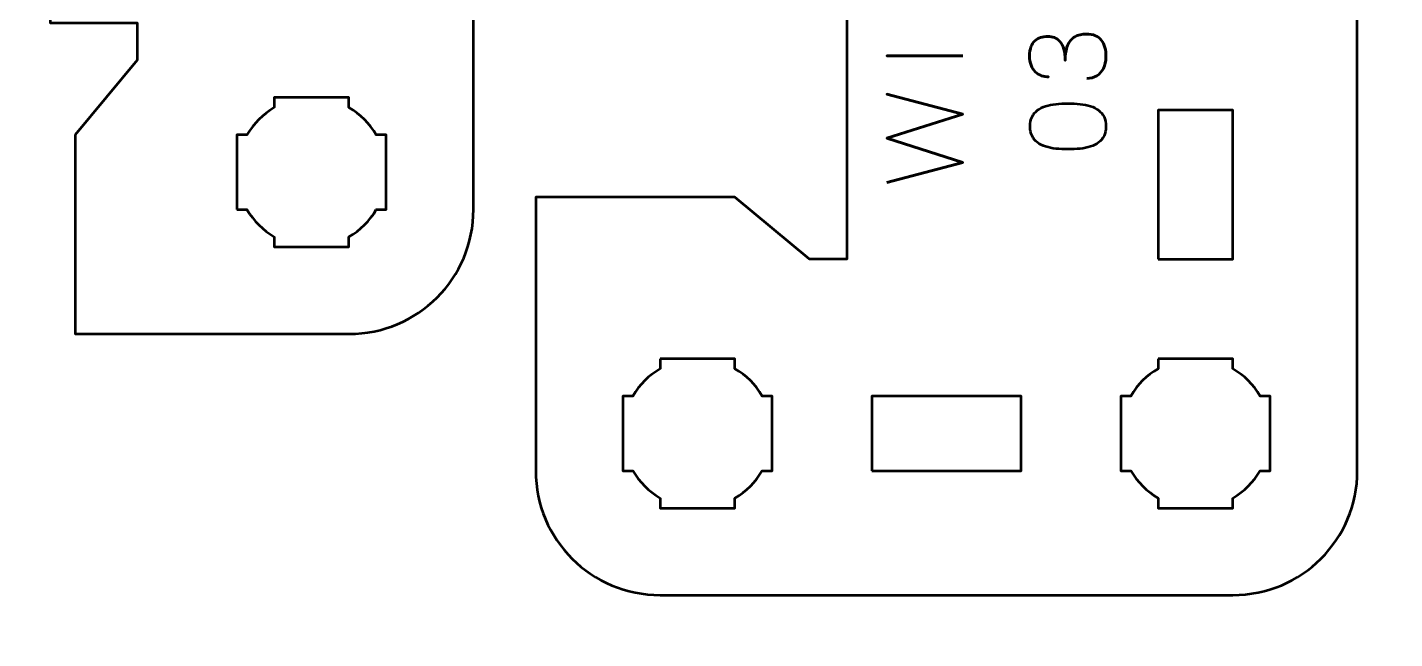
# Model space of a CAD drawing. Header units: centimetres. Extents: x -21 to 0, y -29.7 to 0.
# Drawn here: x -17.32 to -11.82, y -22.85 to -20.39 of the extents above; entities that cross this region are included whole.
import ezdxf

# ---------------------------------------------------------------- set-up
doc = ezdxf.new("R2010")
doc.units = ezdxf.units.CM
doc.header["$MEASUREMENT"] = 0
doc.layers.add('Layer 1', color=7, linetype='Continuous')

msp = doc.modelspace()

# ---------------------------------------------------------------- linework, layer by layer
at = {"layer": 'Layer 1', "color": 22, "lineweight": 53}
msp.add_open_spline([(-21, -29.19991), (-21, -29.19991), (-21, -0.49996), (-21, -0.49996), (-21, -0.49996), (-21, -0.22299), (-20.77691, 0), (-20.49991, 0), (-20.49991, 0), (-20.49991, 0), (-0.5001, 0), (-0.5001, 0), (-0.5001, 0), (-0.22296, 0), (0, -0.22299), (0, -0.49996), (0, -0.49996), (0, -0.49996), (0, -29.19991), (0, -29.19991), (0, -29.19991), (0, -29.47691), (-0.22296, -29.7), (-0.5001, -29.7), (-0.5001, -29.7), (-0.5001, -29.7), (-20.49991, -29.7), (-20.49991, -29.7), (-20.49991, -29.7), (-20.77691, -29.7), (-21, -29.47691), (-21, -29.19991)], degree=3, knots=[0, 0, 0, 0, 0.125, 0.125, 0.125, 0.125, 0.25, 0.25, 0.25, 0.25, 0.375, 0.375, 0.375, 0.375, 0.5, 0.5, 0.5, 0.5, 0.625, 0.625, 0.625, 0.625, 0.75, 0.75, 0.75, 0.75, 0.875, 0.875, 0.875, 0.875, 1, 1, 1, 1], dxfattribs=at)
at = {"layer": 'Layer 1', "color": 114, "lineweight": 53}
for points, knots in [([(-15.27479, -22.17487), (-15.27479, -22.17487), (-15.2748, -21.07493), (-15.2748, -21.07493), (-15.2748, -21.07493), (-15.2748, -21.07493), (-14.4748, -21.07494), (-14.4748, -21.07494), (-14.4748, -21.07494), (-14.4748, -21.07494), (-14.17479, -21.32494), (-14.17479, -21.32494), (-14.17479, -21.32494), (-14.17479, -21.32494), (-14.02479, -21.32494), (-14.02479, -21.32494), (-14.02479, -21.32494), (-14.02479, -21.32494), (-14.02479, -21.07493), (-14.02479, -21.07493), (-14.02479, -21.07493), (-14.02479, -21.07493), (-14.02479, -18.97494), (-14.02479, -18.97494), (-14.02479, -18.97494), (-14.02479, -18.97494), (-14.02479, -18.72494), (-14.02479, -18.72494), (-14.02479, -18.72494), (-14.02479, -18.72494), (-14.17479, -18.72494), (-14.17479, -18.72494), (-14.17479, -18.72494), (-14.17479, -18.72494), (-14.47479, -18.97494), (-14.47479, -18.97494), (-14.47479, -18.97494), (-14.47479, -18.97494), (-15.27479, -18.97494), (-15.27479, -18.97494), (-15.27479, -18.97494), (-15.27479, -18.97494), (-15.27479, -17.87501), (-15.27479, -17.87501), (-15.27479, -17.87501), (-15.27479, -17.59788), (-15.05169, -17.37492), (-14.77469, -17.37492), (-14.77469, -17.37492), (-14.77469, -17.37492), (-12.47477, -17.37492), (-12.47477, -17.37492), (-12.47477, -17.37492), (-12.19776, -17.37492), (-11.97481, -17.59788), (-11.97481, -17.87501), (-11.97481, -17.87501), (-11.97481, -17.87501), (-11.97481, -22.17487), (-11.97481, -22.17487), (-11.97481, -22.17487), (-11.97481, -22.45187), (-12.19776, -22.67496), (-12.47477, -22.67496), (-12.47477, -22.67496), (-12.47477, -22.67496), (-14.77469, -22.67496), (-14.77469, -22.67496), (-14.77469, -22.67496), (-15.05169, -22.67496), (-15.27479, -22.45187), (-15.27479, -22.17487)], [0, 0, 0, 0, 0.0555556, 0.0555556, 0.0555556, 0.0555556, 0.1111111, 0.1111111, 0.1111111, 0.1111111, 0.1666667, 0.1666667, 0.1666667, 0.1666667, 0.2222222, 0.2222222, 0.2222222, 0.2222222, 0.2777778, 0.2777778, 0.2777778, 0.2777778, 0.3333333, 0.3333333, 0.3333333, 0.3333333, 0.3888889, 0.3888889, 0.3888889, 0.3888889, 0.4444444, 0.4444444, 0.4444444, 0.4444444, 0.5, 0.5, 0.5, 0.5, 0.5555556, 0.5555556, 0.5555556, 0.5555556, 0.6111111, 0.6111111, 0.6111111, 0.6111111, 0.6666667, 0.6666667, 0.6666667, 0.6666667, 0.7222222, 0.7222222, 0.7222222, 0.7222222, 0.7777778, 0.7777778, 0.7777778, 0.7777778, 0.8333333, 0.8333333, 0.8333333, 0.8333333, 0.8888889, 0.8888889, 0.8888889, 0.8888889, 0.9444444, 0.9444444, 0.9444444, 0.9444444, 1, 1, 1, 1]), ([(-17.22507, -18.32503), (-17.22507, -18.32503), (-16.02514, -18.32502), (-16.02514, -18.32502), (-16.02514, -18.32502), (-15.74814, -18.32502), (-15.52505, -18.54797), (-15.52505, -18.82498), (-15.52505, -18.82498), (-15.52505, -18.82498), (-15.52505, -21.1249), (-15.52505, -21.1249), (-15.52505, -21.1249), (-15.52505, -21.4019), (-15.74814, -21.625), (-16.02514, -21.625), (-16.02514, -21.625), (-16.02514, -21.625), (-17.12508, -21.62501), (-17.12508, -21.62501), (-17.12508, -21.62501), (-17.12508, -21.62501), (-17.12506, -20.82501), (-17.12506, -20.82501), (-17.12506, -20.82501), (-17.12506, -20.82501), (-16.87506, -20.525), (-16.87506, -20.525), (-16.87506, -20.525), (-16.87506, -20.525), (-16.87506, -20.375), (-16.87506, -20.375), (-16.87506, -20.375), (-16.87506, -20.375), (-17.12508, -20.375), (-17.12508, -20.375), (-17.12508, -20.375), (-17.12508, -20.375), (-17.22507, -20.375), (-17.22507, -20.375), (-17.22507, -20.375), (-17.22507, -20.375), (-17.22507, -18.32503), (-17.22507, -18.32503)], [0, 0, 0, 0, 0.0909091, 0.0909091, 0.0909091, 0.0909091, 0.1818182, 0.1818182, 0.1818182, 0.1818182, 0.2727273, 0.2727273, 0.2727273, 0.2727273, 0.3636364, 0.3636364, 0.3636364, 0.3636364, 0.4545455, 0.4545455, 0.4545455, 0.4545455, 0.5454545, 0.5454545, 0.5454545, 0.5454545, 0.6363636, 0.6363636, 0.6363636, 0.6363636, 0.7272727, 0.7272727, 0.7272727, 0.7272727, 0.8181818, 0.8181818, 0.8181818, 0.8181818, 0.9090909, 0.9090909, 0.9090909, 0.9090909, 1, 1, 1, 1])]:
    msp.add_open_spline(points, degree=3, knots=knots, dxfattribs=at)
at = {"layer": 'Layer 1', "color": 30, "lineweight": 53}
for points, knots in [([(-13.06105, -20.59811), (-13.04581, -20.59804), (-13.03255, -20.59451), (-13.02105, -20.58753), (-13.02105, -20.58753), (-13.00962, -20.58054), (-13.00066, -20.57059), (-12.99424, -20.55761), (-12.99424, -20.55761), (-12.98782, -20.54463), (-12.98457, -20.52904), (-12.98443, -20.5109), (-12.98443, -20.5109), (-12.98443, -20.49729), (-12.98584, -20.48494), (-12.9888, -20.47372), (-12.9888, -20.47372), (-12.99177, -20.46257), (-12.99635, -20.45298), (-13.00263, -20.44486), (-13.00263, -20.44486), (-13.00891, -20.43675), (-13.01703, -20.43054), (-13.0269, -20.4261), (-13.0269, -20.4261), (-13.03685, -20.42172), (-13.04878, -20.41954), (-13.06275, -20.41947), (-13.06275, -20.41947), (-13.08137, -20.41939), (-13.09711, -20.4232), (-13.10988, -20.43075), (-13.10988, -20.43075), (-13.12265, -20.4383), (-13.13224, -20.45002), (-13.1388, -20.46575), (-13.1388, -20.46575), (-13.14537, -20.48148), (-13.14868, -20.50166), (-13.14868, -20.52614), (-13.14868, -20.52614), (-13.14861, -20.50787), (-13.1503, -20.49256), (-13.15376, -20.48007), (-13.15376, -20.48007), (-13.15722, -20.46765), (-13.16209, -20.45771), (-13.16844, -20.45023), (-13.16844, -20.45023), (-13.17472, -20.44275), (-13.1822, -20.43732), (-13.1908, -20.43407), (-13.1908, -20.43407), (-13.19934, -20.43075), (-13.20872, -20.42913), (-13.21895, -20.4292), (-13.21895, -20.4292), (-13.22919, -20.42913), (-13.23864, -20.43054), (-13.24739, -20.43336), (-13.24739, -20.43336), (-13.25614, -20.43612), (-13.26383, -20.44063), (-13.27039, -20.44677), (-13.27039, -20.44677), (-13.27695, -20.45291), (-13.2821, -20.46102), (-13.28577, -20.47097), (-13.28577, -20.47097), (-13.28944, -20.48099), (-13.29127, -20.4932), (-13.29134, -20.50752), (-13.29134, -20.50752), (-13.29127, -20.52177), (-13.28916, -20.53426), (-13.28506, -20.54484), (-13.28506, -20.54484), (-13.28097, -20.5555), (-13.2754, -20.56424), (-13.26827, -20.5713), (-13.26827, -20.5713), (-13.26115, -20.57828), (-13.25303, -20.58351), (-13.24386, -20.58696), (-13.24386, -20.58696), (-13.23469, -20.59049), (-13.22495, -20.59218), (-13.21472, -20.59218), (-13.21472, -20.59218), (-13.22495, -20.59218), (-13.23469, -20.59049), (-13.24386, -20.58696), (-13.24386, -20.58696), (-13.25303, -20.58351), (-13.26115, -20.57828), (-13.26827, -20.5713), (-13.26827, -20.5713), (-13.2754, -20.56424), (-13.28097, -20.5555), (-13.28506, -20.54484), (-13.28506, -20.54484), (-13.28916, -20.53426), (-13.29127, -20.52177), (-13.29134, -20.50752), (-13.29134, -20.50752), (-13.29127, -20.4932), (-13.28944, -20.48099), (-13.28577, -20.47097), (-13.28577, -20.47097), (-13.2821, -20.46102), (-13.27695, -20.45291), (-13.27039, -20.44677), (-13.27039, -20.44677), (-13.26383, -20.44063), (-13.25614, -20.43612), (-13.24739, -20.43336), (-13.24739, -20.43336), (-13.23864, -20.43054), (-13.22919, -20.42913), (-13.21895, -20.4292), (-13.21895, -20.4292), (-13.20872, -20.42913), (-13.19934, -20.43075), (-13.1908, -20.43407), (-13.1908, -20.43407), (-13.1822, -20.43732), (-13.17472, -20.44275), (-13.16844, -20.45023), (-13.16844, -20.45023), (-13.16209, -20.45771), (-13.15722, -20.46765), (-13.15376, -20.48007), (-13.15376, -20.48007), (-13.1503, -20.49256), (-13.14861, -20.50787), (-13.14868, -20.52614), (-13.14868, -20.52614), (-13.14868, -20.50166), (-13.14537, -20.48148), (-13.1388, -20.46575), (-13.1388, -20.46575), (-13.13224, -20.45002), (-13.12265, -20.4383), (-13.10988, -20.43075), (-13.10988, -20.43075), (-13.09711, -20.4232), (-13.08137, -20.41939), (-13.06275, -20.41947), (-13.06275, -20.41947), (-13.04878, -20.41954), (-13.03685, -20.42172), (-13.0269, -20.4261), (-13.0269, -20.4261), (-13.01703, -20.43054), (-13.00891, -20.43675), (-13.00263, -20.44486), (-13.00263, -20.44486), (-12.99635, -20.45298), (-12.99177, -20.46257), (-12.9888, -20.47372), (-12.9888, -20.47372), (-12.98584, -20.48494), (-12.98443, -20.49729), (-12.98443, -20.5109), (-12.98443, -20.5109), (-12.98457, -20.52904), (-12.98782, -20.54463), (-12.99424, -20.55761), (-12.99424, -20.55761), (-13.00066, -20.57059), (-13.00962, -20.58054), (-13.02105, -20.58753), (-13.02105, -20.58753), (-13.03255, -20.59451), (-13.04581, -20.59804), (-13.06105, -20.59811)], [0, 0, 0, 0, 0.0227273, 0.0227273, 0.0227273, 0.0227273, 0.0454545, 0.0454545, 0.0454545, 0.0454545, 0.0681818, 0.0681818, 0.0681818, 0.0681818, 0.0909091, 0.0909091, 0.0909091, 0.0909091, 0.1136364, 0.1136364, 0.1136364, 0.1136364, 0.1363636, 0.1363636, 0.1363636, 0.1363636, 0.1590909, 0.1590909, 0.1590909, 0.1590909, 0.1818182, 0.1818182, 0.1818182, 0.1818182, 0.2045455, 0.2045455, 0.2045455, 0.2045455, 0.2272727, 0.2272727, 0.2272727, 0.2272727, 0.25, 0.25, 0.25, 0.25, 0.2727273, 0.2727273, 0.2727273, 0.2727273, 0.2954545, 0.2954545, 0.2954545, 0.2954545, 0.3181818, 0.3181818, 0.3181818, 0.3181818, 0.3409091, 0.3409091, 0.3409091, 0.3409091, 0.3636364, 0.3636364, 0.3636364, 0.3636364, 0.3863636, 0.3863636, 0.3863636, 0.3863636, 0.4090909, 0.4090909, 0.4090909, 0.4090909, 0.4318182, 0.4318182, 0.4318182, 0.4318182, 0.4545455, 0.4545455, 0.4545455, 0.4545455, 0.4772727, 0.4772727, 0.4772727, 0.4772727, 0.5, 0.5, 0.5, 0.5, 0.5227273, 0.5227273, 0.5227273, 0.5227273, 0.5454545, 0.5454545, 0.5454545, 0.5454545, 0.5681818, 0.5681818, 0.5681818, 0.5681818, 0.5909091, 0.5909091, 0.5909091, 0.5909091, 0.6136364, 0.6136364, 0.6136364, 0.6136364, 0.6363636, 0.6363636, 0.6363636, 0.6363636, 0.6590909, 0.6590909, 0.6590909, 0.6590909, 0.6818182, 0.6818182, 0.6818182, 0.6818182, 0.7045455, 0.7045455, 0.7045455, 0.7045455, 0.7272727, 0.7272727, 0.7272727, 0.7272727, 0.75, 0.75, 0.75, 0.75, 0.7727273, 0.7727273, 0.7727273, 0.7727273, 0.7954545, 0.7954545, 0.7954545, 0.7954545, 0.8181818, 0.8181818, 0.8181818, 0.8181818, 0.8409091, 0.8409091, 0.8409091, 0.8409091, 0.8636364, 0.8636364, 0.8636364, 0.8636364, 0.8863636, 0.8863636, 0.8863636, 0.8863636, 0.9090909, 0.9090909, 0.9090909, 0.9090909, 0.9318182, 0.9318182, 0.9318182, 0.9318182, 0.9545455, 0.9545455, 0.9545455, 0.9545455, 0.9772727, 0.9772727, 0.9772727, 0.9772727, 1, 1, 1, 1]), ([(-13.55974, -20.50667), (-13.55974, -20.50667), (-13.86496, -20.50667), (-13.86496, -20.50667), (-13.86496, -20.50667), (-13.86496, -20.50667), (-13.55974, -20.50667), (-13.55974, -20.50667)], [0, 0, 0, 0, 0.5, 0.5, 0.5, 0.5, 1, 1, 1, 1]), ([(-13.86496, -21.01594), (-13.86496, -21.01594), (-13.55974, -20.93551), (-13.55974, -20.93551), (-13.55974, -20.93551), (-13.55974, -20.93551), (-13.86496, -20.83857), (-13.86496, -20.83857), (-13.86496, -20.83857), (-13.86496, -20.83857), (-13.55974, -20.74162), (-13.55974, -20.74162), (-13.55974, -20.74162), (-13.55974, -20.74162), (-13.86496, -20.66119), (-13.86496, -20.66119), (-13.86496, -20.66119), (-13.86496, -20.66119), (-13.55974, -20.74162), (-13.55974, -20.74162), (-13.55974, -20.74162), (-13.55974, -20.74162), (-13.86496, -20.83857), (-13.86496, -20.83857), (-13.86496, -20.83857), (-13.86496, -20.83857), (-13.55974, -20.93551), (-13.55974, -20.93551), (-13.55974, -20.93551), (-13.55974, -20.93551), (-13.86496, -21.01594), (-13.86496, -21.01594)], [0, 0, 0, 0, 0.125, 0.125, 0.125, 0.125, 0.25, 0.25, 0.25, 0.25, 0.375, 0.375, 0.375, 0.375, 0.5, 0.5, 0.5, 0.5, 0.625, 0.625, 0.625, 0.625, 0.75, 0.75, 0.75, 0.75, 0.875, 0.875, 0.875, 0.875, 1, 1, 1, 1]), ([(-12.98443, -20.79072), (-12.9845, -20.77591), (-12.98711, -20.76314), (-12.99219, -20.75248), (-12.99219, -20.75248), (-12.99727, -20.7419), (-13.00454, -20.73308), (-13.01378, -20.72603), (-13.01378, -20.72603), (-13.02309, -20.71904), (-13.0341, -20.71354), (-13.0468, -20.70945), (-13.0468, -20.70945), (-13.0595, -20.70542), (-13.0734, -20.70253), (-13.08864, -20.70091), (-13.08864, -20.70091), (-13.10388, -20.69921), (-13.1199, -20.69837), (-13.13683, -20.69844), (-13.13683, -20.69844), (-13.15369, -20.69837), (-13.16971, -20.69921), (-13.18488, -20.70091), (-13.18488, -20.70091), (-13.20005, -20.70253), (-13.21402, -20.70542), (-13.22672, -20.70945), (-13.22672, -20.70945), (-13.23935, -20.71354), (-13.25035, -20.71904), (-13.25974, -20.72603), (-13.25974, -20.72603), (-13.26905, -20.73308), (-13.27632, -20.7419), (-13.2814, -20.75248), (-13.2814, -20.75248), (-13.28655, -20.76314), (-13.28916, -20.77591), (-13.28923, -20.79072), (-13.28923, -20.79072), (-13.28916, -20.80554), (-13.28655, -20.81831), (-13.2814, -20.82897), (-13.2814, -20.82897), (-13.27632, -20.83955), (-13.26905, -20.84837), (-13.25974, -20.85542), (-13.25974, -20.85542), (-13.25035, -20.86241), (-13.23935, -20.86791), (-13.22672, -20.872), (-13.22672, -20.872), (-13.21402, -20.87603), (-13.20005, -20.87892), (-13.18488, -20.88054), (-13.18488, -20.88054), (-13.16971, -20.88223), (-13.15369, -20.88308), (-13.13683, -20.88301), (-13.13683, -20.88301), (-13.1199, -20.88308), (-13.10388, -20.88223), (-13.08864, -20.88054), (-13.08864, -20.88054), (-13.0734, -20.87892), (-13.0595, -20.87603), (-13.0468, -20.872), (-13.0468, -20.872), (-13.0341, -20.86791), (-13.02309, -20.86241), (-13.01378, -20.85542), (-13.01378, -20.85542), (-13.00454, -20.84837), (-12.99727, -20.83955), (-12.99219, -20.82897), (-12.99219, -20.82897), (-12.98711, -20.81831), (-12.9845, -20.80554), (-12.98443, -20.79072)], [0, 0, 0, 0, 0.05, 0.05, 0.05, 0.05, 0.1, 0.1, 0.1, 0.1, 0.15, 0.15, 0.15, 0.15, 0.2, 0.2, 0.2, 0.2, 0.25, 0.25, 0.25, 0.25, 0.3, 0.3, 0.3, 0.3, 0.35, 0.35, 0.35, 0.35, 0.4, 0.4, 0.4, 0.4, 0.45, 0.45, 0.45, 0.45, 0.5, 0.5, 0.5, 0.5, 0.55, 0.55, 0.55, 0.55, 0.6, 0.6, 0.6, 0.6, 0.65, 0.65, 0.65, 0.65, 0.7, 0.7, 0.7, 0.7, 0.75, 0.75, 0.75, 0.75, 0.8, 0.8, 0.8, 0.8, 0.85, 0.85, 0.85, 0.85, 0.9, 0.9, 0.9, 0.9, 0.95, 0.95, 0.95, 0.95, 1, 1, 1, 1]), ([(-12.98443, -20.79072), (-12.9845, -20.77591), (-12.98711, -20.76314), (-12.99219, -20.75248), (-12.99219, -20.75248), (-12.99727, -20.7419), (-13.00454, -20.73308), (-13.01378, -20.72603), (-13.01378, -20.72603), (-13.02309, -20.71904), (-13.0341, -20.71354), (-13.0468, -20.70945), (-13.0468, -20.70945), (-13.0595, -20.70542), (-13.0734, -20.70253), (-13.08864, -20.70091), (-13.08864, -20.70091), (-13.10388, -20.69921), (-13.1199, -20.69837), (-13.13683, -20.69844), (-13.13683, -20.69844), (-13.15369, -20.69837), (-13.16971, -20.69921), (-13.18488, -20.70091), (-13.18488, -20.70091), (-13.20005, -20.70253), (-13.21402, -20.70542), (-13.22672, -20.70945), (-13.22672, -20.70945), (-13.23935, -20.71354), (-13.25035, -20.71904), (-13.25974, -20.72603), (-13.25974, -20.72603), (-13.26905, -20.73308), (-13.27632, -20.7419), (-13.2814, -20.75248), (-13.2814, -20.75248), (-13.28655, -20.76314), (-13.28916, -20.77591), (-13.28923, -20.79072), (-13.28923, -20.79072), (-13.28916, -20.80554), (-13.28655, -20.81831), (-13.2814, -20.82897), (-13.2814, -20.82897), (-13.27632, -20.83955), (-13.26905, -20.84837), (-13.25974, -20.85542), (-13.25974, -20.85542), (-13.25035, -20.86241), (-13.23935, -20.86791), (-13.22672, -20.872), (-13.22672, -20.872), (-13.21402, -20.87603), (-13.20005, -20.87892), (-13.18488, -20.88054), (-13.18488, -20.88054), (-13.16971, -20.88223), (-13.15369, -20.88308), (-13.13683, -20.88301), (-13.13683, -20.88301), (-13.1199, -20.88308), (-13.10388, -20.88223), (-13.08864, -20.88054), (-13.08864, -20.88054), (-13.0734, -20.87892), (-13.0595, -20.87603), (-13.0468, -20.872), (-13.0468, -20.872), (-13.0341, -20.86791), (-13.02309, -20.86241), (-13.01378, -20.85542), (-13.01378, -20.85542), (-13.00454, -20.84837), (-12.99727, -20.83955), (-12.99219, -20.82897), (-12.99219, -20.82897), (-12.98711, -20.81831), (-12.9845, -20.80554), (-12.98443, -20.79072)], [0, 0, 0, 0, 0.05, 0.05, 0.05, 0.05, 0.1, 0.1, 0.1, 0.1, 0.15, 0.15, 0.15, 0.15, 0.2, 0.2, 0.2, 0.2, 0.25, 0.25, 0.25, 0.25, 0.3, 0.3, 0.3, 0.3, 0.35, 0.35, 0.35, 0.35, 0.4, 0.4, 0.4, 0.4, 0.45, 0.45, 0.45, 0.45, 0.5, 0.5, 0.5, 0.5, 0.55, 0.55, 0.55, 0.55, 0.6, 0.6, 0.6, 0.6, 0.65, 0.65, 0.65, 0.65, 0.7, 0.7, 0.7, 0.7, 0.75, 0.75, 0.75, 0.75, 0.8, 0.8, 0.8, 0.8, 0.85, 0.85, 0.85, 0.85, 0.9, 0.9, 0.9, 0.9, 0.95, 0.95, 0.95, 0.95, 1, 1, 1, 1])]:
    msp.add_open_spline(points, degree=3, knots=knots, dxfattribs=at)
at = {"layer": 'Layer 1', "lineweight": 53}
for points, knots in [([(-16.47499, -21.12503), (-16.47499, -21.12503), (-16.47499, -20.98046), (-16.47499, -20.98046), (-16.47499, -20.98046), (-16.47499, -20.98046), (-16.47506, -20.97504), (-16.47506, -20.97504), (-16.47506, -20.97504), (-16.47506, -20.97504), (-16.47499, -20.96961), (-16.47499, -20.96961), (-16.47499, -20.96961), (-16.47499, -20.96961), (-16.47499, -20.82503), (-16.47499, -20.82503), (-16.47499, -20.82503), (-16.47499, -20.82503), (-16.43493, -20.82503), (-16.43493, -20.82503), (-16.43493, -20.82503), (-16.40858, -20.77946), (-16.37057, -20.74148), (-16.325, -20.71514), (-16.325, -20.71514), (-16.325, -20.71514), (-16.325, -20.67503), (-16.325, -20.67503), (-16.325, -20.67503), (-16.325, -20.67503), (-16.025, -20.67503), (-16.025, -20.67503), (-16.025, -20.67503), (-16.025, -20.67503), (-16.025, -20.71523), (-16.025, -20.71523), (-16.025, -20.71523), (-15.9795, -20.74157), (-15.94154, -20.77951), (-15.91521, -20.82503), (-15.91521, -20.82503), (-15.91521, -20.82503), (-15.875, -20.82503), (-15.875, -20.82503), (-15.875, -20.82503), (-15.875, -20.82503), (-15.875, -21.12503), (-15.875, -21.12503), (-15.875, -21.12503), (-15.875, -21.12503), (-15.91523, -21.12503), (-15.91523, -21.12503), (-15.91523, -21.12503), (-15.94156, -21.17054), (-15.97951, -21.20848), (-16.025, -21.23483), (-16.025, -21.23483), (-16.025, -21.23483), (-16.025, -21.27502), (-16.025, -21.27502), (-16.025, -21.27502), (-16.025, -21.27502), (-16.17247, -21.27502), (-16.17247, -21.27502), (-16.17247, -21.27502), (-16.17247, -21.27502), (-16.17507, -21.27504), (-16.17507, -21.27504), (-16.17507, -21.27504), (-16.17507, -21.27504), (-16.17767, -21.27502), (-16.17767, -21.27502), (-16.17767, -21.27502), (-16.17767, -21.27502), (-16.325, -21.27502), (-16.325, -21.27502), (-16.325, -21.27502), (-16.325, -21.27502), (-16.325, -21.23492), (-16.325, -21.23492), (-16.325, -21.23492), (-16.37056, -21.20858), (-16.40856, -21.17059), (-16.43491, -21.12503), (-16.43491, -21.12503), (-16.43491, -21.12503), (-16.47499, -21.12503), (-16.47499, -21.12503)], [0, 0, 0, 0, 0.0454545, 0.0454545, 0.0454545, 0.0454545, 0.0909091, 0.0909091, 0.0909091, 0.0909091, 0.1363636, 0.1363636, 0.1363636, 0.1363636, 0.1818182, 0.1818182, 0.1818182, 0.1818182, 0.2272727, 0.2272727, 0.2272727, 0.2272727, 0.2727273, 0.2727273, 0.2727273, 0.2727273, 0.3181818, 0.3181818, 0.3181818, 0.3181818, 0.3636364, 0.3636364, 0.3636364, 0.3636364, 0.4090909, 0.4090909, 0.4090909, 0.4090909, 0.4545455, 0.4545455, 0.4545455, 0.4545455, 0.5, 0.5, 0.5, 0.5, 0.5454545, 0.5454545, 0.5454545, 0.5454545, 0.5909091, 0.5909091, 0.5909091, 0.5909091, 0.6363636, 0.6363636, 0.6363636, 0.6363636, 0.6818182, 0.6818182, 0.6818182, 0.6818182, 0.7272727, 0.7272727, 0.7272727, 0.7272727, 0.7727273, 0.7727273, 0.7727273, 0.7727273, 0.8181818, 0.8181818, 0.8181818, 0.8181818, 0.8636364, 0.8636364, 0.8636364, 0.8636364, 0.9090909, 0.9090909, 0.9090909, 0.9090909, 0.9545455, 0.9545455, 0.9545455, 0.9545455, 1, 1, 1, 1]), ([(-12.77477, -21.32492), (-12.77477, -21.32492), (-12.77477, -20.72492), (-12.77477, -20.72492), (-12.77477, -20.72492), (-12.77477, -20.72492), (-12.47477, -20.72492), (-12.47477, -20.72492), (-12.47477, -20.72492), (-12.47477, -20.72492), (-12.47477, -21.32492), (-12.47477, -21.32492), (-12.47477, -21.32492), (-12.47477, -21.32492), (-12.77477, -21.32492), (-12.77477, -21.32492)], [0, 0, 0, 0, 0.25, 0.25, 0.25, 0.25, 0.5, 0.5, 0.5, 0.5, 0.75, 0.75, 0.75, 0.75, 1, 1, 1, 1]), ([(-14.77489, -21.72502), (-14.77489, -21.72502), (-14.63032, -21.72502), (-14.63032, -21.72502), (-14.63032, -21.72502), (-14.63032, -21.72502), (-14.6249, -21.72495), (-14.6249, -21.72495), (-14.6249, -21.72495), (-14.6249, -21.72495), (-14.61947, -21.72502), (-14.61947, -21.72502), (-14.61947, -21.72502), (-14.61947, -21.72502), (-14.47489, -21.72502), (-14.47489, -21.72502), (-14.47489, -21.72502), (-14.47489, -21.72502), (-14.47489, -21.76508), (-14.47489, -21.76508), (-14.47489, -21.76508), (-14.42932, -21.79143), (-14.39134, -21.82944), (-14.365, -21.87501), (-14.365, -21.87501), (-14.365, -21.87501), (-14.32489, -21.87501), (-14.32489, -21.87501), (-14.32489, -21.87501), (-14.32489, -21.87501), (-14.32489, -22.17501), (-14.32489, -22.17501), (-14.32489, -22.17501), (-14.32489, -22.17501), (-14.36509, -22.17501), (-14.36509, -22.17501), (-14.36509, -22.17501), (-14.39143, -22.22051), (-14.42937, -22.25847), (-14.47489, -22.2848), (-14.47489, -22.2848), (-14.47489, -22.2848), (-14.47489, -22.32501), (-14.47489, -22.32501), (-14.47489, -22.32501), (-14.47489, -22.32501), (-14.77489, -22.32501), (-14.77489, -22.32501), (-14.77489, -22.32501), (-14.77489, -22.32501), (-14.77489, -22.28478), (-14.77489, -22.28478), (-14.77489, -22.28478), (-14.8204, -22.25845), (-14.85834, -22.2205), (-14.88469, -22.17501), (-14.88469, -22.17501), (-14.88469, -22.17501), (-14.92488, -22.17501), (-14.92488, -22.17501), (-14.92488, -22.17501), (-14.92488, -22.17501), (-14.92488, -22.02754), (-14.92488, -22.02754), (-14.92488, -22.02754), (-14.92488, -22.02754), (-14.9249, -22.02494), (-14.9249, -22.02494), (-14.9249, -22.02494), (-14.9249, -22.02494), (-14.92488, -22.02234), (-14.92488, -22.02234), (-14.92488, -22.02234), (-14.92488, -22.02234), (-14.92488, -21.87501), (-14.92488, -21.87501), (-14.92488, -21.87501), (-14.92488, -21.87501), (-14.88478, -21.87501), (-14.88478, -21.87501), (-14.88478, -21.87501), (-14.85844, -21.82945), (-14.82045, -21.79145), (-14.77489, -21.7651), (-14.77489, -21.7651), (-14.77489, -21.7651), (-14.77489, -21.72502), (-14.77489, -21.72502)], [0, 0, 0, 0, 0.0454545, 0.0454545, 0.0454545, 0.0454545, 0.0909091, 0.0909091, 0.0909091, 0.0909091, 0.1363636, 0.1363636, 0.1363636, 0.1363636, 0.1818182, 0.1818182, 0.1818182, 0.1818182, 0.2272727, 0.2272727, 0.2272727, 0.2272727, 0.2727273, 0.2727273, 0.2727273, 0.2727273, 0.3181818, 0.3181818, 0.3181818, 0.3181818, 0.3636364, 0.3636364, 0.3636364, 0.3636364, 0.4090909, 0.4090909, 0.4090909, 0.4090909, 0.4545455, 0.4545455, 0.4545455, 0.4545455, 0.5, 0.5, 0.5, 0.5, 0.5454545, 0.5454545, 0.5454545, 0.5454545, 0.5909091, 0.5909091, 0.5909091, 0.5909091, 0.6363636, 0.6363636, 0.6363636, 0.6363636, 0.6818182, 0.6818182, 0.6818182, 0.6818182, 0.7272727, 0.7272727, 0.7272727, 0.7272727, 0.7727273, 0.7727273, 0.7727273, 0.7727273, 0.8181818, 0.8181818, 0.8181818, 0.8181818, 0.8636364, 0.8636364, 0.8636364, 0.8636364, 0.9090909, 0.9090909, 0.9090909, 0.9090909, 0.9545455, 0.9545455, 0.9545455, 0.9545455, 1, 1, 1, 1]), ([(-12.77489, -21.72502), (-12.77489, -21.72502), (-12.63032, -21.72502), (-12.63032, -21.72502), (-12.63032, -21.72502), (-12.63032, -21.72502), (-12.6249, -21.72495), (-12.6249, -21.72495), (-12.6249, -21.72495), (-12.6249, -21.72495), (-12.61947, -21.72502), (-12.61947, -21.72502), (-12.61947, -21.72502), (-12.61947, -21.72502), (-12.47489, -21.72502), (-12.47489, -21.72502), (-12.47489, -21.72502), (-12.47489, -21.72502), (-12.47489, -21.76508), (-12.47489, -21.76508), (-12.47489, -21.76508), (-12.42932, -21.79143), (-12.39134, -21.82944), (-12.365, -21.87501), (-12.365, -21.87501), (-12.365, -21.87501), (-12.32489, -21.87501), (-12.32489, -21.87501), (-12.32489, -21.87501), (-12.32489, -21.87501), (-12.32489, -22.17501), (-12.32489, -22.17501), (-12.32489, -22.17501), (-12.32489, -22.17501), (-12.36509, -22.17501), (-12.36509, -22.17501), (-12.36509, -22.17501), (-12.39143, -22.22051), (-12.42937, -22.25847), (-12.47489, -22.2848), (-12.47489, -22.2848), (-12.47489, -22.2848), (-12.47489, -22.32501), (-12.47489, -22.32501), (-12.47489, -22.32501), (-12.47489, -22.32501), (-12.77489, -22.32501), (-12.77489, -22.32501), (-12.77489, -22.32501), (-12.77489, -22.32501), (-12.77489, -22.28478), (-12.77489, -22.28478), (-12.77489, -22.28478), (-12.8204, -22.25845), (-12.85834, -22.2205), (-12.88469, -22.17501), (-12.88469, -22.17501), (-12.88469, -22.17501), (-12.92488, -22.17501), (-12.92488, -22.17501), (-12.92488, -22.17501), (-12.92488, -22.17501), (-12.92488, -22.02754), (-12.92488, -22.02754), (-12.92488, -22.02754), (-12.92488, -22.02754), (-12.9249, -22.02494), (-12.9249, -22.02494), (-12.9249, -22.02494), (-12.9249, -22.02494), (-12.92488, -22.02234), (-12.92488, -22.02234), (-12.92488, -22.02234), (-12.92488, -22.02234), (-12.92488, -21.87501), (-12.92488, -21.87501), (-12.92488, -21.87501), (-12.92488, -21.87501), (-12.88478, -21.87501), (-12.88478, -21.87501), (-12.88478, -21.87501), (-12.85844, -21.82945), (-12.82045, -21.79145), (-12.77489, -21.7651), (-12.77489, -21.7651), (-12.77489, -21.7651), (-12.77489, -21.72502), (-12.77489, -21.72502)], [0, 0, 0, 0, 0.0454545, 0.0454545, 0.0454545, 0.0454545, 0.0909091, 0.0909091, 0.0909091, 0.0909091, 0.1363636, 0.1363636, 0.1363636, 0.1363636, 0.1818182, 0.1818182, 0.1818182, 0.1818182, 0.2272727, 0.2272727, 0.2272727, 0.2272727, 0.2727273, 0.2727273, 0.2727273, 0.2727273, 0.3181818, 0.3181818, 0.3181818, 0.3181818, 0.3636364, 0.3636364, 0.3636364, 0.3636364, 0.4090909, 0.4090909, 0.4090909, 0.4090909, 0.4545455, 0.4545455, 0.4545455, 0.4545455, 0.5, 0.5, 0.5, 0.5, 0.5454545, 0.5454545, 0.5454545, 0.5454545, 0.5909091, 0.5909091, 0.5909091, 0.5909091, 0.6363636, 0.6363636, 0.6363636, 0.6363636, 0.6818182, 0.6818182, 0.6818182, 0.6818182, 0.7272727, 0.7272727, 0.7272727, 0.7272727, 0.7727273, 0.7727273, 0.7727273, 0.7727273, 0.8181818, 0.8181818, 0.8181818, 0.8181818, 0.8636364, 0.8636364, 0.8636364, 0.8636364, 0.9090909, 0.9090909, 0.9090909, 0.9090909, 0.9545455, 0.9545455, 0.9545455, 0.9545455, 1, 1, 1, 1]), ([(-13.92474, -22.17487), (-13.92474, -22.17487), (-13.92474, -21.87486), (-13.92474, -21.87486), (-13.92474, -21.87486), (-13.92474, -21.87486), (-13.32475, -21.87486), (-13.32475, -21.87486), (-13.32475, -21.87486), (-13.32475, -21.87486), (-13.32475, -22.17487), (-13.32475, -22.17487), (-13.32475, -22.17487), (-13.32475, -22.17487), (-13.92474, -22.17487), (-13.92474, -22.17487)], [0, 0, 0, 0, 0.25, 0.25, 0.25, 0.25, 0.5, 0.5, 0.5, 0.5, 0.75, 0.75, 0.75, 0.75, 1, 1, 1, 1])]:
    msp.add_open_spline(points, degree=3, knots=knots, dxfattribs=at)

doc.saveas('drawing.dxf')
